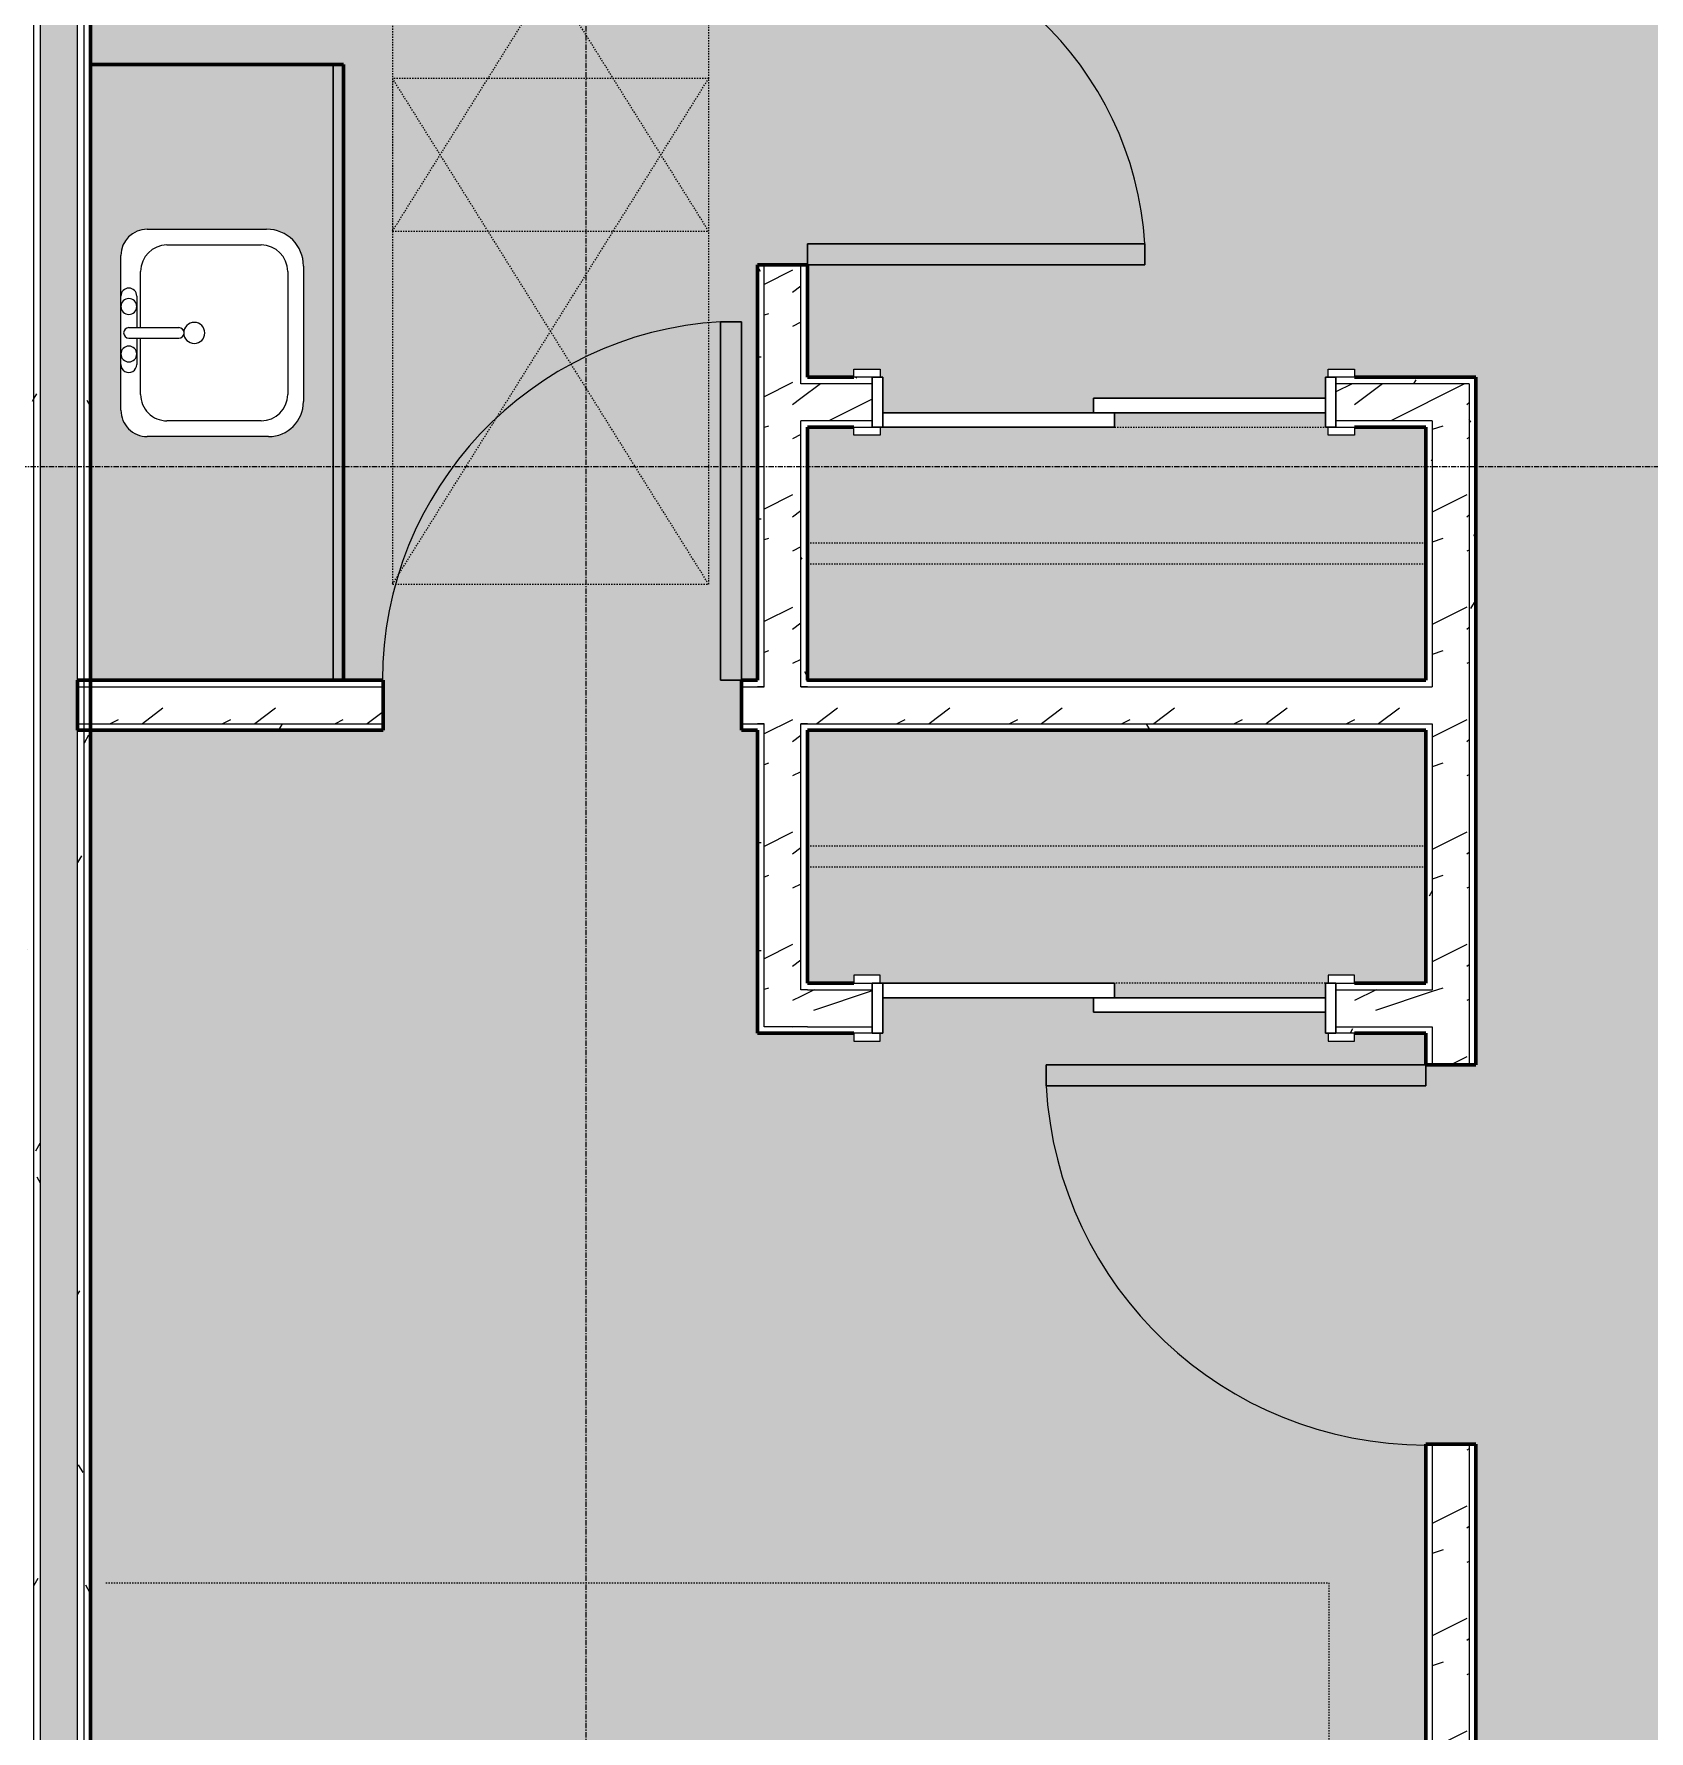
# Model space of a CAD drawing. Header units: inches. Extents: x -4105 to -1989, y 10980 to 12341.
# Drawn here: x -3206.7 to -3053.5, y 11415.2 to 11576.3 of the extents above; entities that cross this region are included whole.
import ezdxf

# ---------------------------------------------------------------- set-up
doc = ezdxf.new("R2010")
doc.units = ezdxf.units.IN
doc.header["$MEASUREMENT"] = 0
doc.linetypes.add('Dash', pattern=[0.25, 0.125, -0.125])
doc.linetypes.add('Grid Line 1_2_', pattern=[0.875, 0.5, -0.125, 0.125, -0.125])
for name, color, linetype, lineweight in [('0-1', 7, 'Continuous', 5), ('0-2', 7, 'Continuous', 9), ('A-AREA-PATT-4', 41, 'Continuous', 9), ('A-DOOR-1', 31, 'Continuous', 9), ('A-DOOR-2', 31, 'Continuous', 30), ('A-DOOR-FRAM', 31, 'Continuous', 30), ('A-GENM-HDLN', 13, 'Dash', 9), ('A-WALL', 113, 'Continuous', 18), ('A-WALL-2', 113, 'Continuous', 60), ('A-WALL-PATT-1', 111, 'Continuous', 9), ('I-FURN', 30, 'Continuous', 9), ('I-FURN-HDLN', 30, 'Dash', 9), ('I-WALL-2', 2, 'Continuous', 60), ('P-SANR-FIXT', 6, 'Continuous', 9), ('Q-CASE', 31, 'Continuous', 9), ('Q-CASE-1', 31, 'Continuous', 60), ('Q-CASE-HDLN', 31, 'Dash', 9), ('S-GRID-1', 1, 'Grid Line 1_2_', 9)]:
    doc.layers.add(name, color=color, linetype=linetype, lineweight=lineweight)
pattern_1 = [(0, (0, 0), (20.48, 5.12), [0.845, -14.515, 0.845, -14.515, -81.92]), (0, (0, 0), (20.48, 5.12), [-30.72, 0.845, -29.875, 0.845, -14.515, -35.84]), (0, (0, 0), (20.48, 5.12), [-76.8, 0.845, -9.395, 0.845, -24.755]), (120, (7.68, 2.56), (-14.67405, 15.1762003), [0.845, -14.515, 0.845, -14.515, -81.92]), (120, (7.68, 2.56), (-14.67405, 15.1762003), [-30.72, 0.845, -29.875, 0.845, -14.515, -35.84]), (120, (7.68, 2.56), (-14.67405, 15.1762003), [-76.8, 0.845, -9.395, 0.845, -24.755]), (240, (10.24, 12.8), (-5.80595, -20.2962003), [0.845, -14.515, 0.845, -14.515, -81.92]), (240, (10.24, 12.8), (-5.80595, -20.2962003), [-30.72, 0.845, -29.875, 0.845, -14.515, -35.84]), (240, (10.24, 12.8), (-5.80595, -20.2962003), [-76.8, 0.845, -9.395, 0.845, -24.755])]
pattern_2 = [(216.87, (4.265, 10.662), (31.9871619, 21.32545714), [5.331, -47.981]), (206.565, (10.662, 7.464), (-10.662476, -10.6620098), [11.921, -11.921]), (198.435, (10.662, 2.132), (-21.32449365, -10.6625869), [6.744, -26.974])]

# ---------------------------------------------------------------- blocks, each defined once
blk = doc.blocks.new('Single-Flush - 32_ x 84_-1372862-ENLARGED FLOOR PLAN - 2ND FLOOR PLAN - EAST')
at = {"layer": 'A-DOOR-1'}
blk.add_arc((16, 2.37), 32.07, 93.5759, 180, dxfattribs=at)
at = {"layer": 'A-DOOR-2'}
for p, q in [((14, 2.37), (14, 34.38)), ((16, 34.38), (14, 34.38)), ((16, 2.37), (16, 34.38)), ((16, 2.37), (14, 2.37))]:
    blk.add_line(p, q, dxfattribs=at)
blk = doc.blocks.new('Single-Flush - 36_ x 84_-1372839-ENLARGED FLOOR PLAN - 2ND FLOOR PLAN - EAST')
at = {"layer": 'A-DOOR-1'}
blk.add_arc((18, 2.37), 36.07, 93.1789, 180, dxfattribs=at)
at = {"layer": 'A-DOOR-2'}
for p, q in [((16, 2.37), (16, 38.39)), ((18, 38.39), (16, 38.39)), ((18, 2.37), (18, 38.39)), ((18, 2.37), (16, 2.37))]:
    blk.add_line(p, q, dxfattribs=at)
blk = doc.blocks.new('FOLDING_SLIDING CLOSET - 42_ x 80_-1372832-ENLARGED FLOOR PLAN - 2ND FLOOR PLAN - EAST')
at = {"layer": 'A-DOOR-1'}
for p, q in [((-21.25, 3), (-23.75, 3)), ((-23.75, 3), (-23.75, 2.25)), ((-23.75, 2.25), (-21.25, 2.25)), ((-21.25, 2.25), (-21.25, 3)), ((23.75, 3), (21.25, 3)), ((21.25, 3), (21.25, 2.25)), ((21.25, 2.25), (23.75, 2.25)), ((23.75, 2.25), (23.75, 3)), ((-21.25, -2.5), (-23.75, -2.5)), ((-23.75, -2.5), (-23.75, -3.25)), ((-21.25, -3.25), (-21.25, -2.5)), ((23.75, -2.5), (21.25, -2.5)), ((21.25, -2.5), (21.25, -3.25)), ((23.75, -3.25), (23.75, -2.5)), ((-23.75, -3.25), (-21.25, -3.25)), ((21.25, -3.25), (23.75, -3.25))]:
    blk.add_line(p, q, dxfattribs=at)
at = {"layer": 'A-DOOR-2'}
for p, q in [((1, 2.25), (-21, 2.25)), ((-21, 2.25), (-21, 0.87)), ((1, 0.87), (1, 2.25)), ((-21, 0.87), (1, 0.87)), ((21, 0.87), (-1, 0.87)), ((-1, 0.87), (-1, -0.5)), ((21, -0.5), (21, 0.87)), ((-1, -0.5), (21, -0.5))]:
    blk.add_line(p, q, dxfattribs=at)
at = {"layer": 'A-DOOR-FRAM'}
for p, q in [((-21, 2.25), (-22, 2.25)), ((-22, 2.25), (-22, -2.5)), ((-21, -2.5), (-21, 2.25)), ((21, 2.25), (21, -2.5)), ((22, 2.25), (21, 2.25)), ((22, -2.5), (22, 2.25)), ((-22, -2.5), (-21, -2.5)), ((21, -2.5), (22, -2.5))]:
    blk.add_line(p, q, dxfattribs=at)
blk = doc.blocks.new('OD_CW_Closet - OD_CW_Closet-2122605-ENLARGED FLOOR PLAN - 2ND FLOOR PLAN - EAST')
at = {"layer": 'Q-CASE-HDLN'}
for p, q in [((0.74, -24), (0.74, 0)), ((0.74, 0), (59.38, 0)), ((59.38, 0), (59.38, -24)), ((0.74, -11), (59.38, -11)), ((0.74, -13), (59.38, -13)), ((7.5, -24), (0.74, -24)), ((30.25, -24), (10.25, -24)), ((59.38, -24), (55, -24))]:
    blk.add_line(p, q, dxfattribs=at)
blk = doc.blocks.new('OD_CW_Closet - OD_CW_Closet-V20-ENLARGED FLOOR PLAN - 2ND FLOOR PLAN - EAST')
at = {"layer": 'Q-CASE-HDLN'}
for p, q in [((0.74, -24), (0.74, 0)), ((0.74, 0), (7.5, 0)), ((10.25, 0), (30.25, 0)), ((55, 0), (59.38, 0)), ((59.38, 0), (59.38, -24)), ((0.74, -11), (59.38, -11)), ((0.74, -13), (59.38, -13)), ((59.38, -24), (0.74, -24))]:
    blk.add_line(p, q, dxfattribs=at)
blk = doc.blocks.new('FOLDING_SLIDING CLOSET - 42_ x 80_-1372841-ENLARGED FLOOR PLAN - 2ND FLOOR PLAN - EAST')
at = {"layer": 'A-DOOR-1'}
for p, q in [((-23.75, 3.25), (-21.25, 3.25)), ((-23.75, 2.5), (-23.75, 3.25)), ((-21.25, 3.25), (-21.25, 2.5)), ((21.25, 3.25), (23.75, 3.25)), ((21.25, 2.5), (21.25, 3.25)), ((23.75, 3.25), (23.75, 2.5)), ((-21.25, 2.5), (-23.75, 2.5)), ((23.75, 2.5), (21.25, 2.5)), ((-23.75, -2.25), (-21.25, -2.25)), ((-23.75, -3), (-23.75, -2.25)), ((-21.25, -3), (-23.75, -3)), ((-21.25, -2.25), (-21.25, -3)), ((21.25, -2.25), (23.75, -2.25)), ((21.25, -3), (21.25, -2.25)), ((23.75, -3), (21.25, -3)), ((23.75, -2.25), (23.75, -3))]:
    blk.add_line(p, q, dxfattribs=at)
at = {"layer": 'A-DOOR-2'}
for p, q in [((-1, 0.5), (21, 0.5)), ((-1, -0.88), (-1, 0.5)), ((21, 0.5), (21, -0.88)), ((-21, -0.88), (1, -0.88)), ((-21, -2.25), (-21, -0.88)), ((21, -0.88), (-1, -0.88)), ((1, -0.88), (1, -2.25)), ((1, -2.25), (-21, -2.25))]:
    blk.add_line(p, q, dxfattribs=at)
at = {"layer": 'A-DOOR-FRAM'}
for p, q in [((-22, 2.5), (-21, 2.5)), ((-22, -2.25), (-22, 2.5)), ((-21, 2.5), (-21, -2.25)), ((21, 2.5), (22, 2.5)), ((21, -2.25), (21, 2.5)), ((22, 2.5), (22, -2.25)), ((-21, -2.25), (-22, -2.25)), ((22, -2.25), (21, -2.25))]:
    blk.add_line(p, q, dxfattribs=at)
blk = doc.blocks.new('Bed-Standard - King 78_ x 80_-V2-ENLARGED FLOOR PLAN - 2ND FLOOR PLAN - EAST')
at = {"layer": 'I-FURN'}
for p, q in [((-28.31, 41.8), (49.69, 41.8)), ((-28.31, -38.2), (-28.31, 41.8)), ((49.69, 41.8), (49.69, -38.2)), ((49.69, -24.2), (-28.31, -17.63)), ((-25.31, -24.2), (46.69, -24.2)), ((-25.31, -36.2), (-25.31, -24.2)), ((46.69, -36.2), (46.69, -24.2)), ((-25.31, -36.2), (46.69, -36.2)), ((49.69, -38.2), (-28.31, -38.2))]:
    blk.add_line(p, q, dxfattribs=at)
at = {"layer": 'I-FURN-HDLN'}
for p, q in [((-64.31, 77.8), (73.69, 77.8)), ((-64.31, -38.2), (-64.31, 77.8)), ((73.69, 77.8), (73.69, -38.2))]:
    blk.add_line(p, q, dxfattribs=at)
blk = doc.blocks.new('M_Sink Vanity-Square - 500 x 440mm-1372835-ENLARGED FLOOR PLAN - 2ND FLOOR PLAN - EAST')
at = {"layer": 'P-SANR-FIXT'}
for p, q in [((-5.72, 10.23), (7.14, 10.23)), ((-5.72, 10.23), (7.14, 10.23)), ((-5.22, 8.73), (6.46, 8.73)), ((-9.22, -4.59), (-9.22, 6.73)), ((-9.22, -4.59), (-9.22, 6.73)), ((10.46, 6.91), (10.46, -4.59)), ((10.46, 6.91), (10.46, -4.59)), ((-7.72, -2.72), (-7.72, 6.23)), ((8.96, 6.23), (8.96, -2.72)), ((0.12, -6.33), (0.12, -1.59)), ((1.12, -6.33), (1.12, -1.59)), ((0.12, -5.22), (-5.22, -5.22)), ((-2.88, -5.59), (0.12, -5.59)), ((6.46, -5.22), (1.12, -5.22)), ((1.12, -5.59), (3.62, -5.59)), ((7.96, -7.09), (-6.72, -7.09)), ((7.96, -7.09), (-6.72, -7.09)), ((3.62, -7.09), (-2.88, -7.09))]:
    blk.add_line(p, q, dxfattribs=at)
for centre, radius, start, end in [((-5.72, 6.73), 3.5, 90, 180), ((-5.72, 6.73), 3.5, 90, 180), ((7.14, 6.91), 3.32, 0, 90), ((7.14, 6.91), 3.32, 360, 90), ((-5.22, 6.23), 2.5, 90, 180), ((6.46, 6.23), 2.5, 360, 90), ((0.62, -0.13), 1, 360, 180), ((0.62, -0.13), 1, 180, 0), ((0.62, -1.59), 0.5, 360, 180), ((-5.22, -2.72), 2.5, 180, 270), ((6.46, -2.72), 2.5, 270, 360), ((-6.72, -4.59), 2.5, 180, 270), ((-6.72, -4.59), 2.5, 180, 270), ((7.96, -4.59), 2.5, 270, 0), ((7.96, -4.59), 2.5, 270, 0), ((-2.88, -6.34), 0.75, 90, 270), ((-1.88, -6.34), 0.75, 360, 180), ((-1.88, -6.34), 0.75, 180, 0), ((0.62, -6.33), 0.5, 180, 0), ((2.62, -6.34), 0.75, 0, 180), ((2.62, -6.34), 0.75, 180, 0), ((3.62, -6.34), 0.75, 270, 90)]:
    blk.add_arc(centre, radius, start, end, dxfattribs=at)
blk = doc.blocks.new('OD_CW_Base Cabinet - OD_CW_Base Cabinet-V27-ENLARGED FLOOR PLAN - 2ND FLOOR PLAN - EAST')
at = {"layer": 'Q-CASE'}
h = blk.add_hatch(color=256, dxfattribs=at)
h.paths.add_polyline_path([(0.74, 1), (59.14, 1), (59.14, 24), (0.74, 24)], flags=0)
h.paths.add_polyline_path([(23.85, 18.63), (23.93, 19.27), (24.18, 19.88), (24.58, 20.39), (25.1, 20.79), (25.7, 21.04), (26.35, 21.13), (41.03, 21.13), (41.68, 21.04), (42.28, 20.79), (42.8, 20.39), (43.2, 19.88), (43.45, 19.27), (43.53, 18.63), (43.53, 7.3), (43.39, 6.33), (43.06, 5.55), (42.51, 4.83), (41.78, 4.27), (40.94, 3.92), (40.03, 3.8), (27.17, 3.8), (26.31, 3.92), (25.51, 4.25), (24.82, 4.77), (24.29, 5.46), (23.95, 6.33), (23.85, 7.12)], flags=0)
blk.add_hatch(color=256, dxfattribs=at).paths.add_polyline_path([(0.74, 0), (59.14, 0), (59.14, 1), (0.74, 1)], flags=0)
for p, q in [((59.14, 24), (59.14, 1)), ((0.74, 1), (59.14, 1)), ((59.14, 1), (0.74, 1)), ((59.14, 0), (0.74, 0)), ((59.14, 1), (59.14, 0))]:
    blk.add_line(p, q, dxfattribs=at)
at = {"layer": 'Q-CASE-1'}
for p, q in [((59.14, 0), (59.14, 24)), ((0.74, 0), (59.14, 0))]:
    blk.add_line(p, q, dxfattribs=at)
blk = doc.blocks.new('ADA Clearances - 30_x48_-V7-ENLARGED FLOOR PLAN - 2ND FLOOR PLAN - EAST')
at = {"layer": 'A-GENM-HDLN'}
for p, q in [((15, -24), (-15, 24)), ((-15, -24), (15, 24)), ((15, 24), (-15, 24)), ((-15, 24), (-15, 14.12)), ((15, -24), (15, 24)), ((-15, 5.48), (-15, -24)), ((-15, -24), (15, -24))]:
    blk.add_line(p, q, dxfattribs=at)
blk = doc.blocks.new('ADA Clearances - 30_x48_-2253128-ENLARGED FLOOR PLAN - 2ND FLOOR PLAN - EAST')
at = {"layer": 'A-GENM-HDLN'}
for p, q in [((15, -24), (-15, 24)), ((-15, -24), (15, 24)), ((15, 24), (-15, 24)), ((-15, 24), (-15, -24)), ((15, -24), (15, 24)), ((-15, -24), (15, -24))]:
    blk.add_line(p, q, dxfattribs=at)
blk = doc.blocks.new('Single-Flush - 34_ x 84_-1372840-ENLARGED FLOOR PLAN - 2ND FLOOR PLAN - EAST')
at = {"layer": 'A-DOOR-1'}
blk.add_arc((17, 2.37), 34.07, 93.3657, 180, dxfattribs=at)
at = {"layer": 'A-DOOR-2'}
for p, q in [((15, 2.37), (15, 36.38)), ((17, 36.38), (15, 36.38)), ((17, 2.37), (17, 36.38)), ((17, 2.37), (15, 2.37))]:
    blk.add_line(p, q, dxfattribs=at)
blk = doc.blocks.new('CTR - 1st Phase - Unit Layouts_rvt-1-ENLARGED FLOOR PLAN - 2ND FLOOR PLAN - EAST')
at = {"layer": 'A-WALL-PATT-1'}
h = blk.add_hatch(dxfattribs=at)
h.set_pattern_fill('FP_2', color=256, style=0, pattern_type=2)
h.set_pattern_definition(pattern_2)
h.paths.add_polyline_path([(-3137.44, 11482.06), (-3133.94, 11482.06), (-3133.94, 11554.34), (-3137.44, 11554.34), (-3137.44, 11494.26)], flags=0)
h.paths.add_polyline_path([(-3137.44, 11586.34), (-3133.94, 11586.34), (-3133.94, 11644.59), (-3137.44, 11644.59), (-3137.44, 11615.23)], flags=0)
h = blk.add_hatch(dxfattribs=at)
h.set_pattern_fill('FP_1', color=256, style=0, pattern_type=2)
h.set_pattern_definition(pattern_1)
h.paths.add_polyline_path([(-3138.06, 11481.44), (-3137.44, 11481.44), (-3137.44, 11510.81), (-3138.06, 11510.81), (-3138.06, 11485.56)], flags=0)
h.paths.add_polyline_path([(-3138.06, 11514.31), (-3137.44, 11514.31), (-3137.44, 11554.34), (-3138.06, 11554.34), (-3138.06, 11514.94)], flags=0)
h.paths.add_polyline_path([(-3137.44, 11586.34), (-3137.44, 11643.34), (-3138.06, 11643.34), (-3138.06, 11586.34)], flags=0)
h = blk.add_hatch(dxfattribs=at)
h.set_pattern_fill('FP_1', color=256, style=0, pattern_type=2)
h.set_pattern_definition(pattern_1)
h.paths.add_polyline_path([(-3133.94, 11485.56), (-3133.31, 11485.56), (-3133.31, 11510.81), (-3133.94, 11510.81), (-3133.94, 11494.26)], flags=0)
h.paths.add_polyline_path([(-3133.94, 11514.31), (-3133.31, 11514.31), (-3133.31, 11539.56), (-3133.94, 11539.56), (-3133.94, 11514.94)], flags=0)
h.paths.add_polyline_path([(-3133.31, 11543.06), (-3133.31, 11554.34), (-3133.94, 11554.34), (-3133.94, 11543.06)], flags=0)
h.paths.add_polyline_path([(-3133.31, 11586.34), (-3133.31, 11609.52), (-3133.94, 11609.52), (-3133.94, 11586.34)], flags=0)
h.paths.add_polyline_path([(-3133.31, 11613.02), (-3133.31, 11643.34), (-3133.94, 11643.34), (-3133.94, 11613.02), (-3133.41, 11613.02)], flags=0)
h = blk.add_hatch(dxfattribs=at)
h.set_pattern_fill('FP_1', color=256, style=0, pattern_type=2)
h.set_pattern_definition(pattern_1)
h.paths.add_polyline_path([(-3081.44, 11543.06), (-3069.92, 11543.06), (-3069.92, 11543.69), (-3083.19, 11543.69), (-3083.19, 11543.06)], flags=0)
h.paths.add_polyline_path([(-3128.94, 11543.06), (-3127.19, 11543.06), (-3127.19, 11543.69), (-3133.31, 11543.69), (-3133.31, 11543.06)], flags=0)
h = blk.add_hatch(dxfattribs=at)
h.set_pattern_fill('FP_2', color=256, style=0, pattern_type=2)
h.set_pattern_definition(pattern_2)
h.paths.add_polyline_path([(-3083.19, 11539.56), (-3070.55, 11539.56), (-3070.55, 11543.06), (-3083.19, 11543.06)], flags=0)
h.paths.add_polyline_path([(-3133.31, 11539.56), (-3127.19, 11539.56), (-3127.19, 11543.06), (-3133.94, 11543.06), (-3133.94, 11539.56)], flags=0)
h = blk.add_hatch(dxfattribs=at)
h.set_pattern_fill('FP_1', color=256, style=0, pattern_type=2)
h.set_pattern_definition(pattern_1)
h.paths.add_polyline_path([(-3070.55, 11255.64), (-3069.92, 11255.64), (-3069.92, 11442.44), (-3070.55, 11442.44), (-3070.55, 11269.26)], flags=0)
h.paths.add_polyline_path([(-3070.55, 11478.44), (-3069.92, 11478.44), (-3069.92, 11543.06), (-3070.55, 11543.06), (-3070.55, 11494.26)], flags=0)
h = blk.add_hatch(dxfattribs=at)
h.set_pattern_fill('FP_1', color=256, style=0, pattern_type=2)
h.set_pattern_definition(pattern_1)
h.paths.add_polyline_path([(-3074.05, 11255.64), (-3074.05, 11442.44), (-3074.67, 11442.44), (-3074.67, 11255.64)], flags=0)
h.paths.add_polyline_path([(-3074.67, 11478.44), (-3074.05, 11478.44), (-3074.05, 11482.06), (-3074.67, 11482.06), (-3074.67, 11481.44)], flags=0)
h.paths.add_polyline_path([(-3074.67, 11485.56), (-3074.05, 11485.56), (-3074.05, 11510.81), (-3074.67, 11510.81), (-3074.67, 11486.19)], flags=0)
h.paths.add_polyline_path([(-3074.05, 11514.31), (-3074.05, 11538.94), (-3074.67, 11538.94), (-3074.67, 11514.31)], flags=0)
h = blk.add_hatch(dxfattribs=at)
h.set_pattern_fill('FP_2', color=256, style=0, pattern_type=2)
h.set_pattern_definition(pattern_2)
h.paths.add_polyline_path([(-3074.05, 11255.64), (-3070.55, 11255.64), (-3070.55, 11442.44), (-3074.05, 11442.44), (-3074.05, 11269.26)], flags=0)
h.paths.add_polyline_path([(-3070.55, 11478.44), (-3070.55, 11539.56), (-3074.05, 11539.56), (-3074.05, 11478.44)], flags=0)
h = blk.add_hatch(dxfattribs=at)
h.set_pattern_fill('FP_1', color=256, style=0, pattern_type=2)
h.set_pattern_definition(pattern_1)
h.paths.add_polyline_path([(-3139.57, 11514.31), (-3138.06, 11514.31), (-3138.06, 11514.94), (-3139.57, 11514.94)], flags=0)
h.paths.add_polyline_path([(-3074.67, 11514.31), (-3074.67, 11514.94), (-3133.31, 11514.94), (-3133.31, 11514.31), (-3083.19, 11514.31)], flags=0)
h.paths.add_polyline_path([(-3178.32, 11514.31), (-3173.57, 11514.31), (-3173.57, 11514.94), (-3201.32, 11514.94), (-3201.32, 11514.31)], flags=0)
h = blk.add_hatch(dxfattribs=at)
h.set_pattern_fill('FP_2', color=256, style=0, pattern_type=2)
h.set_pattern_definition(pattern_2)
h.paths.add_polyline_path([(-3137.44, 11510.81), (-3137.44, 11514.31), (-3139.57, 11514.31), (-3139.57, 11510.81), (-3138.06, 11510.81)], flags=0)
h.paths.add_polyline_path([(-3133.31, 11510.81), (-3074.05, 11510.81), (-3074.05, 11514.31), (-3133.94, 11514.31), (-3133.94, 11510.81)], flags=0)
h.paths.add_polyline_path([(-3178.32, 11510.81), (-3173.57, 11510.81), (-3173.57, 11514.31), (-3201.32, 11514.31), (-3201.32, 11510.81)], flags=0)
h = blk.add_hatch(dxfattribs=at)
h.set_pattern_fill('FP_1', color=256, style=0, pattern_type=2)
h.set_pattern_definition(pattern_1)
h.paths.add_polyline_path([(-3074.67, 11510.19), (-3074.67, 11510.81), (-3133.31, 11510.81), (-3133.31, 11510.19), (-3092.05, 11510.19)], flags=0)
h.paths.add_polyline_path([(-3139.57, 11510.19), (-3138.06, 11510.19), (-3138.08, 11510.81), (-3139.57, 11510.81)], flags=0)
h.paths.add_polyline_path([(-3178.32, 11510.19), (-3173.57, 11510.19), (-3173.57, 11510.81), (-3201.32, 11510.79), (-3201.32, 11510.19)], flags=0)
h = blk.add_hatch(dxfattribs=at)
h.set_pattern_fill('FP_2', color=256, style=0, pattern_type=2)
h.set_pattern_definition(pattern_2)
h.paths.add_polyline_path([(-3074.67, 11482.06), (-3074.05, 11482.06), (-3074.05, 11485.56), (-3083.19, 11485.56), (-3083.19, 11482.06)], flags=0)
h.paths.add_polyline_path([(-3133.94, 11482.06), (-3127.19, 11482.06), (-3127.19, 11485.56), (-3133.94, 11485.56), (-3133.94, 11485.5)], flags=0)
h = blk.add_hatch(dxfattribs=at)
h.set_pattern_fill('FP_1', color=256, style=0, pattern_type=2)
h.set_pattern_definition(pattern_1)
h.paths.add_polyline_path([(-3128.94, 11481.44), (-3127.19, 11481.44), (-3127.19, 11482.06), (-3137.44, 11482.06), (-3137.42, 11481.44), (-3133.31, 11481.44)], flags=0)
h.paths.add_polyline_path([(-3074.67, 11481.44), (-3074.67, 11482.06), (-3083.19, 11482.06), (-3083.19, 11481.44), (-3081.44, 11481.44)], flags=0)
at = {"layer": 'A-WALL'}
for p, q in [((-3137.44, 11514.31), (-3137.44, 11554.34)), ((-3133.94, 11543.06), (-3133.94, 11554.34)), ((-3133.31, 11543.06), (-3133.94, 11543.06)), ((-3127.19, 11543.06), (-3133.31, 11543.06)), ((-3070.55, 11543.06), (-3083.19, 11543.06)), ((-3070.55, 11543.06), (-3070.55, 11539.56)), ((-3133.31, 11539.56), (-3133.94, 11539.56)), ((-3133.94, 11514.31), (-3133.94, 11539.56)), ((-3127.19, 11539.56), (-3133.31, 11539.56)), ((-3074.05, 11539.56), (-3083.19, 11539.56)), ((-3074.05, 11539.56), (-3074.05, 11538.94)), ((-3074.05, 11538.94), (-3074.05, 11514.31)), ((-3070.55, 11539.56), (-3070.55, 11538.94)), ((-3070.55, 11538.94), (-3070.55, 11478.44)), ((-3202.57, 11514.31), (-3173.57, 11514.31)), ((-3139.57, 11514.31), (-3138.06, 11514.31)), ((-3138.06, 11514.31), (-3137.44, 11514.31)), ((-3137.44, 11514.31), (-3138.06, 11514.31)), ((-3133.94, 11514.31), (-3133.31, 11514.31)), ((-3133.31, 11514.31), (-3133.94, 11514.31)), ((-3133.31, 11514.31), (-3074.67, 11514.31)), ((-3074.67, 11514.31), (-3074.05, 11514.31)), ((-3202.57, 11510.81), (-3173.57, 11510.81)), ((-3139.57, 11510.81), (-3138.06, 11510.81)), ((-3137.44, 11510.81), (-3138.06, 11510.81)), ((-3138.06, 11510.81), (-3137.44, 11510.81)), ((-3137.44, 11482.06), (-3137.44, 11510.81)), ((-3133.31, 11510.81), (-3133.94, 11510.81)), ((-3133.94, 11485.56), (-3133.94, 11510.81)), ((-3133.94, 11510.81), (-3133.31, 11510.81)), ((-3133.31, 11510.81), (-3074.67, 11510.81)), ((-3074.67, 11510.81), (-3074.05, 11510.81)), ((-3074.05, 11510.81), (-3074.05, 11485.56)), ((-3133.31, 11485.56), (-3133.94, 11485.56)), ((-3133.31, 11485.56), (-3127.19, 11485.56)), ((-3083.19, 11485.56), (-3074.67, 11485.56)), ((-3074.67, 11485.56), (-3074.05, 11485.56)), ((-3133.94, 11482.06), (-3137.44, 11482.06)), ((-3133.31, 11482.06), (-3133.94, 11482.06)), ((-3133.31, 11482.06), (-3127.19, 11482.06)), ((-3083.19, 11482.06), (-3074.67, 11482.06)), ((-3074.67, 11482.06), (-3074.05, 11482.06)), ((-3074.05, 11482.06), (-3074.05, 11478.44)), ((-3074.05, 11442.44), (-3074.05, 11255.64)), ((-3070.55, 11442.44), (-3070.55, 11255.64))]:
    blk.add_line(p, q, dxfattribs=at)
at = {"layer": 'A-WALL-2'}
for p, q in [((-3138.06, 11554.34), (-3138.06, 11514.94)), ((-3133.31, 11554.34), (-3138.06, 11554.34)), ((-3133.31, 11543.69), (-3133.31, 11554.34)), ((-3128.94, 11543.69), (-3133.31, 11543.69)), ((-3069.92, 11543.69), (-3081.44, 11543.69)), ((-3069.92, 11543.06), (-3069.92, 11543.69)), ((-3069.92, 11538.94), (-3069.92, 11543.06)), ((-3133.31, 11538.94), (-3128.94, 11538.94)), ((-3133.31, 11514.94), (-3133.31, 11538.94)), ((-3081.44, 11538.94), (-3074.67, 11538.94)), ((-3074.67, 11538.94), (-3074.67, 11514.94)), ((-3069.92, 11478.44), (-3069.92, 11538.94)), ((-3173.57, 11514.94), (-3202.57, 11514.94)), ((-3202.57, 11514.94), (-3202.57, 11510.19)), ((-3173.57, 11510.19), (-3173.57, 11514.94)), ((-3138.06, 11514.94), (-3139.57, 11514.94)), ((-3139.57, 11514.94), (-3139.57, 11510.19)), ((-3074.67, 11514.94), (-3133.31, 11514.94)), ((-3202.57, 11510.19), (-3173.57, 11510.19)), ((-3139.57, 11510.19), (-3138.06, 11510.19)), ((-3138.06, 11510.19), (-3138.06, 11481.44)), ((-3133.31, 11486.19), (-3133.31, 11510.19)), ((-3133.31, 11510.19), (-3074.67, 11510.19)), ((-3074.67, 11510.19), (-3074.67, 11486.19)), ((-3128.94, 11486.19), (-3133.31, 11486.19)), ((-3074.67, 11486.19), (-3081.44, 11486.19)), ((-3138.06, 11481.44), (-3137.44, 11481.44)), ((-3137.44, 11481.44), (-3133.31, 11481.44)), ((-3133.31, 11481.44), (-3128.94, 11481.44)), ((-3081.44, 11481.44), (-3074.67, 11481.44)), ((-3074.67, 11481.44), (-3074.67, 11478.44)), ((-3074.67, 11478.44), (-3069.92, 11478.44)), ((-3069.92, 11442.44), (-3074.67, 11442.44)), ((-3074.67, 11442.44), (-3074.67, 11255.64)), ((-3069.92, 11255.64), (-3069.92, 11442.44))]:
    blk.add_line(p, q, dxfattribs=at)
at = {"layer": '0-2'}
for name, p in [('ADA Clearances - 30_x48_-V7-ENLARGED FLOOR PLAN - 2ND FLOOR PLAN - EAST', (-3157.69, 11581.54)), ('ADA Clearances - 30_x48_-2253128-ENLARGED FLOOR PLAN - 2ND FLOOR PLAN - EAST', (-3157.69, 11548.04)), ('Single-Flush - 34_ x 84_-1372840-ENLARGED FLOOR PLAN - 2ND FLOOR PLAN - EAST', (-3156.57, 11512.56)), ('FOLDING_SLIDING CLOSET - 42_ x 80_-1372841-ENLARGED FLOOR PLAN - 2ND FLOOR PLAN - EAST', (-3105.19, 11541.19)), ('FOLDING_SLIDING CLOSET - 42_ x 80_-1372832-ENLARGED FLOOR PLAN - 2ND FLOOR PLAN - EAST', (-3105.19, 11483.94))]:
    blk.add_blockref(name, p, dxfattribs=at)
for name, p, rotation in [('Single-Flush - 32_ x 84_-1372862-ENLARGED FLOOR PLAN - 2ND FLOOR PLAN - EAST', (-3135.69, 11570.34), 269.9999999999873), ('OD_CW_Base Cabinet - OD_CW_Base Cabinet-V27-ENLARGED FLOOR PLAN - 2ND FLOOR PLAN - EAST', (-3177.32, 11514.2), 89.99999999996913), ('M_Sink Vanity-Square - 500 x 440mm-1372835-ENLARGED FLOOR PLAN - 2ND FLOOR PLAN - EAST', (-3191.36, 11548.51), 269.9999999999607), ('OD_CW_Closet - OD_CW_Closet-2122605-ENLARGED FLOOR PLAN - 2ND FLOOR PLAN - EAST', (-3073.94, 11514.94), 180), ('OD_CW_Closet - OD_CW_Closet-V20-ENLARGED FLOOR PLAN - 2ND FLOOR PLAN - EAST', (-3073.94, 11486.19), 180), ('Single-Flush - 36_ x 84_-1372839-ENLARGED FLOOR PLAN - 2ND FLOOR PLAN - EAST', (-3072.3, 11460.44), 89.99999999998292), ('Bed-Standard - King 78_ x 80_-V2-ENLARGED FLOOR PLAN - 2ND FLOOR PLAN - EAST', (-3161.68, 11365), 270.0000000000267)]:
    blk.add_blockref(name, p, dxfattribs=dict(at, rotation=rotation))
blk = doc.blocks.new('CTR - 1st Phase - Shell_rvt-1-ENLARGED FLOOR PLAN - 2ND FLOOR PLAN - EAST')
at = {"layer": 'S-GRID-1'}
for p, q in [((-3154.32, 10979.75), (-3154.32, 12308.75)), ((-1989.4, 11535.19), (-4072.56, 11535.19))]:
    blk.add_line(p, q, dxfattribs=at)

msp = doc.modelspace()

# ---------------------------------------------------------------- block references
at = {"layer": '0-1'}
msp.add_blockref('CTR - 1st Phase - Unit Layouts_rvt-1-ENLARGED FLOOR PLAN - 2ND FLOOR PLAN - EAST', (0, 0), dxfattribs=at)

# ---------------------------------------------------------------- next in the draw order: hatches: boundary and pattern name
at = {"layer": 'A-AREA-PATT-4'}
h = msp.add_hatch(color=256, dxfattribs=at)
h.paths.add_polyline_path([(-3127.57, 11608.9), (-3125.82, 11608.9), (-3125.82, 11588.9), (-3127.57, 11588.9)], flags=0)
h.paths.add_polyline_path([(-3153.12, 11256.26), (-3139.44, 11256.26), (-3139.44, 11288.54), (-3132.67, 11288.54), (-3132.67, 11283.79), (-3134.69, 11283.79), (-3134.69, 11256.26), (-3101.29, 11256.26), (-3101.29, 11283.79), (-3102.67, 11283.79), (-3102.67, 11288.54), (-3095.24, 11288.54), (-3095.24, 11283.79), (-3096.54, 11283.79), (-3096.54, 11256.26), (-3074.67, 11256.26), (-3074.67, 11283.79), (-3075.24, 11283.79), (-3075.24, 11288.54), (-3074.67, 11288.54), (-3074.67, 11442.44), (-3069.92, 11442.44), (-3069.92, 11256.26), (-2919.32, 11256.26), (-2919.32, 11328.28), (-2935.45, 11328.28), (-2935.45, 11328.94), (-2935.48, 11328.96), (-2935.48, 11329.43), (-2935.45, 11329.43), (-2935.45, 11344.62), (-2935.48, 11344.62), (-2935.48, 11345.61), (-2935.45, 11345.61), (-2935.45, 11346.28), (-2931.45, 11346.28), (-2931.45, 11382.28), (-2935.45, 11382.28), (-2935.45, 11382.94), (-2935.48, 11382.94), (-2935.48, 11383.93), (-2935.45, 11383.93), (-2935.45, 11399.13), (-2935.48, 11399.13), (-2935.48, 11399.62), (-2935.45, 11399.62), (-2935.45, 11400.28), (-2919.32, 11400.28), (-2919.32, 11513.71), (-2944.63, 11513.71), (-2944.63, 11506.64), (-2961.13, 11506.64), (-2961.13, 11513.71), (-2974.75, 11513.71), (-2974.75, 11506.64), (-2991.25, 11506.64), (-2991.25, 11513.71), (-3003.88, 11513.71), (-3003.88, 11506.64), (-3020.38, 11506.64), (-3020.38, 11513.71), (-3027.92, 11513.71), (-3027.92, 11549.71), (-3025.32, 11549.71), (-3025.32, 11551.19), (-3025.27, 11551.28), (-3025.13, 11551.34), (-3024.23, 11551.34), (-3024.23, 11551.59), (-3020.5, 11551.59), (-3020.5, 11551.84), (-3018.53, 11551.84), (-3018.53, 11551.59), (-3009.17, 11551.59), (-3009.17, 11551.84), (-3008.58, 11551.84), (-3008.58, 11551.59), (-3007.99, 11551.59), (-3007.99, 11551.84), (-3007.4, 11551.84), (-3007.4, 11551.59), (-3006.81, 11551.59), (-3006.81, 11551.84), (-3006.22, 11551.84), (-3006.22, 11551.59), (-3005.63, 11551.59), (-3005.63, 11551.84), (-3005.04, 11551.84), (-3005.04, 11551.59), (-3002.42, 11551.59), (-3002.4, 11551.34), (-3001.47, 11551.32), (-3001.38, 11551.28), (-3001.32, 11551.14), (-3001.32, 11549.71), (-2943.32, 11549.71), (-2943.32, 11580.81), (-2943.7, 11580.81), (-2943.7, 11604.81), (-2943.32, 11604.81), (-2943.32, 11619.34), (-2973.57, 11619.34), (-2973.57, 11611.34), (-3009.32, 11611.34), (-3009.32, 11641.34), (-2973.57, 11641.34), (-2973.57, 11643.34), (-3018.92, 11643.34), (-3018.92, 11622.39), (-3027.92, 11622.39), (-3027.92, 11624.33), (-3028.55, 11624.33), (-3028.55, 11625.39), (-3063.3, 11625.39), (-3063.3, 11624.33), (-3063.92, 11624.33), (-3063.92, 11622.39), (-3077.77, 11622.39), (-3077.77, 11608.9), (-3087.57, 11608.9), (-3087.57, 11610.65), (-3088.2, 11610.65), (-3088.2, 11612.65), (-3087.57, 11612.65), (-3087.57, 11613.77), (-3085.57, 11613.77), (-3085.57, 11613.65), (-3082.52, 11613.65), (-3082.52, 11622.39), (-3092.12, 11622.39), (-3092.12, 11643.34), (-3133.31, 11643.34), (-3133.31, 11613.65), (-3129.57, 11613.65), (-3129.57, 11613.77), (-3127.57, 11613.77), (-3127.57, 11612.65), (-3126.95, 11612.65), (-3126.95, 11610.65), (-3127.57, 11610.65), (-3127.57, 11608.9), (-3133.31, 11608.9), (-3133.31, 11586.34), (-3138.06, 11586.34), (-3138.06, 11643.34), (-3174.06, 11643.34), (-3174.06, 11607.34), (-3179.19, 11607.34), (-3179.19, 11612.09), (-3178.81, 11612.09), (-3178.81, 11643.34), (-3201.32, 11643.34), (-3201.32, 11612.09), (-3199.19, 11612.09), (-3199.19, 11607.34), (-3201.32, 11607.34), (-3201.32, 11601.32), (-3193.6, 11601.32), (-3192.63, 11601.19), (-3191.73, 11600.82), (-3190.96, 11600.22), (-3190.37, 11599.45), (-3190, 11598.55), (-3189.87, 11597.51), (-3189.87, 11596.2), (-3186.85, 11596.55), (-3185.85, 11597.74), (-3184.85, 11598.31), (-3183.65, 11598.61), (-3182.84, 11598.75), (-3181.85, 11598.84), (-3179.86, 11598.67), (-3177.85, 11598.13), (-3175.85, 11597.4), (-3173.85, 11596.47), (-3171.85, 11595.08), (-3170.85, 11594.08), (-3170.35, 11593.21), (-3169.85, 11591.84), (-3169.85, 11590.84), (-3170.35, 11589.47), (-3170.85, 11588.6), (-3171.85, 11587.6), (-3173.85, 11586.21), (-3175.85, 11585.28), (-3177.85, 11584.55), (-3179.86, 11584.01), (-3181.85, 11583.84), (-3182.84, 11583.93), (-3183.85, 11584.1), (-3184.85, 11584.37), (-3185.85, 11584.94), (-3186.85, 11586.13), (-3189.87, 11586.48), (-3189.87, 11585.09), (-3190, 11584.12), (-3190.37, 11583.23), (-3190.96, 11582.45), (-3191.73, 11581.86), (-3192.63, 11581.49), (-3193.6, 11581.36), (-3201.32, 11581.36), (-3201.32, 11573.34), (-3177.32, 11573.34), (-3177.32, 11514.94), (-3173.57, 11514.94), (-3173.57, 11510.19), (-3201.32, 11510.19), (-3201.32, 11256.26), (-3175.34, 11256.26)], flags=0)
h.paths.add_polyline_path([(-3104.92, 11257.54), (-3131.92, 11257.54), (-3131.92, 11282.79), (-3122.42, 11282.79), (-3122.42, 11283.29), (-3121.92, 11283.29), (-3121.92, 11282.79), (-3105.67, 11282.79), (-3105.66, 11283.29), (-3104.92, 11283.29), (-3104.92, 11282.79), (-3103.92, 11282.79), (-3103.92, 11257.54)], flags=0)
h.paths.add_polyline_path([(-2969.92, 11280.79), (-2980.4, 11280.79), (-2980.4, 11315.79), (-2974.4, 11315.79), (-2974.4, 11316.79), (-2938.4, 11316.79), (-2938.4, 11315.79), (-2932.4, 11315.79), (-2932.4, 11280.79)], flags=0)
h.paths.add_polyline_path([(-3181.39, 11293.31), (-3199.39, 11293.31), (-3199.39, 11311.31), (-3181.39, 11311.31), (-3181.39, 11306.76)], flags=0)
h.paths.add_polyline_path([(-3199.89, 11315.31), (-3199.89, 11393.31), (-3119.89, 11393.31), (-3119.89, 11315.31), (-3199.39, 11315.31)], flags=0)
h.paths.add_polyline_path([(-2988.3, 11325.79), (-3019.72, 11325.79), (-3019.72, 11409.79), (-2984.72, 11409.79), (-2984.72, 11403.79), (-2983.72, 11403.79), (-2983.72, 11331.79), (-2984.72, 11331.79), (-2984.72, 11325.79)], flags=0)
h.paths.add_polyline_path([(-3181.39, 11395.25), (-3199.39, 11395.25), (-3199.39, 11413.25), (-3181.39, 11413.25)], flags=0)
h.paths.add_polyline_path([(-2963.52, 11418.79), (-2974.4, 11418.79), (-2974.4, 11419.79), (-2980.4, 11419.79), (-2980.4, 11454.79), (-2932.4, 11454.79), (-2932.4, 11419.79), (-2938.4, 11419.79), (-2938.4, 11418.79)], flags=0)
h.paths.add_polyline_path([(-3069.92, 11478.44), (-3074.67, 11478.44), (-3074.67, 11481.44), (-3081.44, 11481.44), (-3081.44, 11480.69), (-3083.94, 11480.69), (-3083.94, 11481.44), (-3084.19, 11481.44), (-3084.19, 11483.44), (-3106.19, 11483.44), (-3106.19, 11484.81), (-3126.19, 11484.81), (-3126.19, 11481.44), (-3126.44, 11481.44), (-3126.44, 11480.69), (-3128.94, 11480.69), (-3128.94, 11481.44), (-3138.06, 11481.44), (-3138.06, 11510.19), (-3139.57, 11510.19), (-3139.57, 11514.94), (-3138.06, 11514.94), (-3138.06, 11554.34), (-3133.31, 11554.34), (-3133.31, 11543.69), (-3128.94, 11543.69), (-3128.94, 11544.44), (-3126.44, 11544.44), (-3126.44, 11543.69), (-3126.19, 11543.69), (-3126.19, 11540.31), (-3106.19, 11540.31), (-3106.19, 11541.69), (-3084.19, 11541.69), (-3084.19, 11543.69), (-3083.94, 11543.69), (-3083.94, 11544.44), (-3081.44, 11544.44), (-3081.44, 11543.69), (-3069.92, 11543.69), (-3069.92, 11494.26)], flags=0)
h.paths.add_polyline_path([(-3084.19, 11484.81), (-3084.19, 11486.19), (-3083.94, 11486.19), (-3083.94, 11486.94), (-3081.44, 11486.94), (-3081.44, 11486.19), (-3074.67, 11486.19), (-3074.67, 11510.19), (-3133.31, 11510.19), (-3133.31, 11486.19), (-3128.94, 11486.19), (-3128.94, 11486.94), (-3126.44, 11486.94), (-3126.44, 11486.19), (-3104.19, 11486.19), (-3104.19, 11484.81), (-3092.05, 11484.81)], flags=0)
h.paths.add_polyline_path([(-3097.53, 11514.94), (-3074.67, 11514.94), (-3074.67, 11538.94), (-3081.44, 11538.94), (-3081.44, 11538.19), (-3083.94, 11538.19), (-3083.94, 11538.94), (-3084.19, 11538.94), (-3084.19, 11540.31), (-3104.19, 11540.31), (-3104.19, 11538.94), (-3126.44, 11538.94), (-3126.44, 11538.19), (-3128.94, 11538.19), (-3128.94, 11538.94), (-3133.31, 11538.94), (-3133.31, 11514.94), (-3109.31, 11514.94)], flags=0)
h.paths.add_polyline_path([(-3027.92, 11586.39), (-3029.67, 11586.39), (-3029.67, 11622.39), (-3027.92, 11622.39), (-3027.92, 11606.76)], flags=0)
h.paths.add_polyline_path([(-3089.32, 11588.9), (-3089.32, 11608.9), (-3087.57, 11608.9), (-3087.57, 11588.9), (-3089.12, 11588.9)], flags=0)
h.paths.add_polyline_path([(-3129.57, 11615.23), (-3130.37, 11615.23), (-3130.37, 11641.23), (-3105.37, 11641.23), (-3105.37, 11615.23), (-3127.57, 11615.23)], flags=0)
at = {"layer": 'A-WALL-PATT-1'}
h = msp.add_hatch(dxfattribs=at)
h.set_pattern_fill('FP_1', color=256, style=0, pattern_type=2)
h.set_pattern_definition(pattern_1)
h.paths.add_polyline_path([(-3207.32, 11255.26), (-3206.7, 11255.26), (-3206.7, 11649.34), (-3207.32, 11649.34), (-3207.32, 11269.26)], flags=0)
h = msp.add_hatch(dxfattribs=at)
h.set_pattern_fill('FP_1', color=256, style=0, pattern_type=2)
h.set_pattern_definition(pattern_1)
h.paths.add_polyline_path([(-3206.07, 11255.26), (-3206.07, 11648.71), (-3206.7, 11648.71), (-3206.7, 11255.26)], flags=0)
h = msp.add_hatch(dxfattribs=at)
h.set_pattern_fill('FP_4', color=256, style=0, pattern_type=2)
h.set_pattern_definition([(161.57, (0.32, 0.32), (-2.560496185, -0.000537386), [0, -18.214, 2.022, 0]), (18.43, (-0.32, 0.32), (-2.560496185, 0.000537386), [0, -18.214, 2.022, 0]), (108.43, (0.32, 0.32), (1.27922091, -6.400876726), [6.07, -14.166]), (71.57, (-0.32, 0.32), (1.27922091, 6.400876726), [6.07, -14.166])])
h.paths.add_polyline_path([(-3206.07, 11255.26), (-3202.57, 11255.26), (-3202.57, 11648.09), (-3206.07, 11648.09), (-3206.07, 11269.26)], flags=0)
h = msp.add_hatch(dxfattribs=at)
h.set_pattern_fill('FP_1', color=256, style=0, pattern_type=2)
h.set_pattern_definition(pattern_1)
h.paths.add_polyline_path([(-3202.57, 11255.26), (-3201.95, 11255.26), (-3201.95, 11644.59), (-3202.57, 11644.59), (-3202.57, 11269.26)], flags=0)
h = msp.add_hatch(dxfattribs=at)
h.set_pattern_fill('FP_1', color=256, style=0, pattern_type=2)
h.set_pattern_definition(pattern_1)
h.paths.add_polyline_path([(-3201.95, 11255.26), (-3201.32, 11255.26), (-3201.32, 11643.96), (-3201.95, 11643.96), (-3201.95, 11269.26)], flags=0)

# ---------------------------------------------------------------- next in the draw order: linework, layer by layer
at = {"layer": 'A-WALL'}
for p, q in [((-3206.7, 11255.26), (-3206.7, 11648.71)), ((-3206.07, 11255.26), (-3206.07, 11648.09)), ((-3202.57, 11255.26), (-3202.57, 11644.59)), ((-3201.95, 11255.26), (-3201.95, 11643.96))]:
    msp.add_line(p, q, dxfattribs=at)
at = {"layer": 'I-WALL-2'}
msp.add_line((-3201.32, 11255.26), (-3201.32, 11643.34), dxfattribs=at)

# ---------------------------------------------------------------- next in the draw order: block references
at = {"layer": '0-1'}
msp.add_blockref('CTR - 1st Phase - Shell_rvt-1-ENLARGED FLOOR PLAN - 2ND FLOOR PLAN - EAST', (0, 0), dxfattribs=at)

doc.saveas('drawing.dxf')
